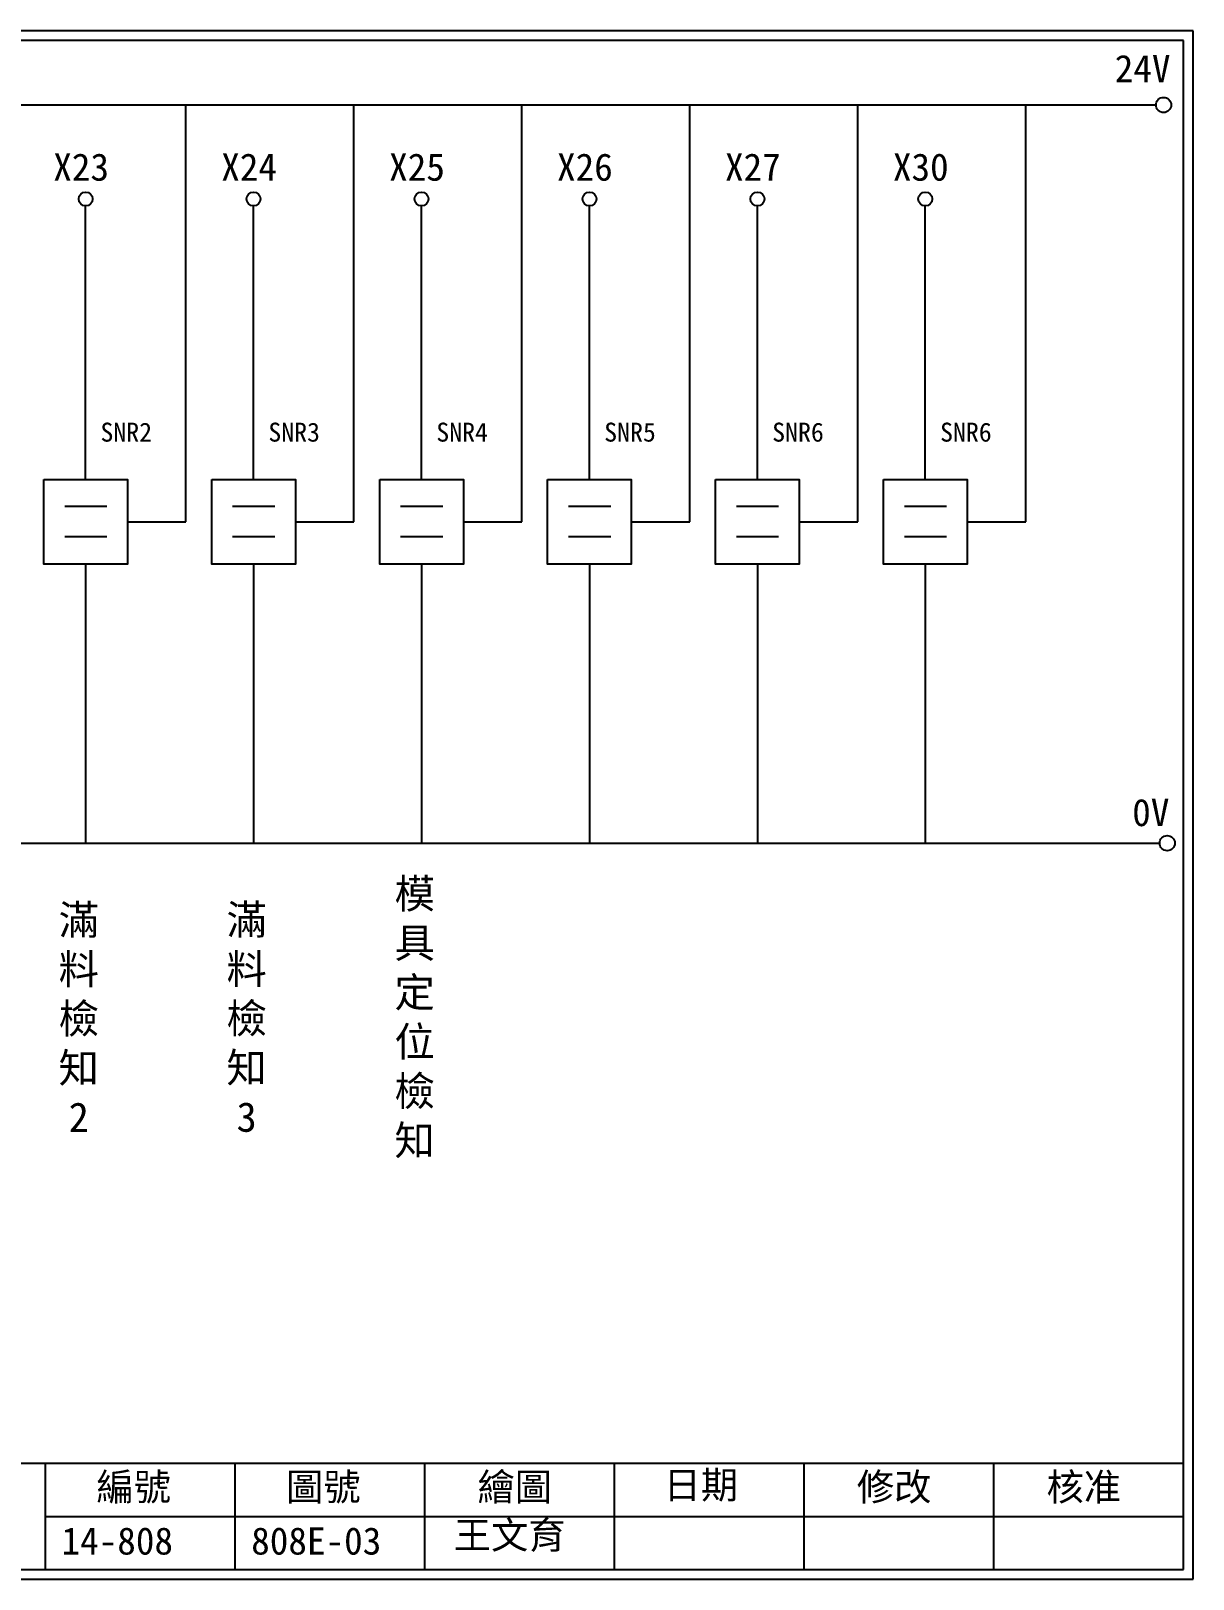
# Model space of a CAD drawing. Extents: x 325 to 612, y 3 to 207.
# Drawn here: x 459.1 to 612.3, y 3 to 207 of the extents above; entities that cross this region are included whole.
import ezdxf

# ---------------------------------------------------------------- set-up
doc = ezdxf.new("R2010")
doc.units = 0
doc.layers.get('0').update_dxf_attribs({"linetype": 'CONTINUOUS'})
doc.layers.add('圖框層', color=7, linetype='CONTINUOUS')
doc.layers.add('標尺寸層', color=3, linetype='CONTINUOUS')
doc.styles.add('CNS', font='romanc.shx', dxfattribs={"bigfont": 'chineset.shx'})
doc.styles.add('STSL', font='KAIU.TTF')

msp = doc.modelspace()

# ---------------------------------------------------------------- linework, layer by layer
for p, q in [((479.58, 142.31), (479.58, 197.22)), ((501.72, 142.31), (501.72, 197.22)), ((523.85, 142.31), (523.85, 197.22)), ((545.99, 142.31), (545.99, 197.22)), ((568.12, 142.31), (568.12, 197.22)), ((590.26, 142.31), (590.26, 197.22)), ((466.36, 147.89), (466.36, 183.91)), ((488.49, 147.89), (488.49, 183.91)), ((510.63, 147.89), (510.63, 183.91)), ((532.76, 147.89), (532.76, 183.91)), ((554.9, 147.89), (554.9, 183.91)), ((577.03, 147.89), (577.03, 183.91)), ((471.87, 142.31), (479.58, 142.31)), ((494.01, 142.31), (501.72, 142.31)), ((516.14, 142.31), (523.85, 142.31)), ((538.28, 142.31), (545.99, 142.31)), ((560.41, 142.31), (568.12, 142.31)), ((582.55, 142.31), (590.26, 142.31)), ((466.36, 136.73), (466.36, 99.96)), ((488.49, 136.73), (488.49, 99.96)), ((510.63, 136.73), (510.63, 99.96)), ((532.76, 136.73), (532.76, 99.96)), ((554.9, 136.73), (554.9, 99.96)), ((577.03, 136.73), (577.03, 99.96))]:
    msp.add_line(p, q)
for points in [[(460.85, 147.89), (471.87, 147.89), (471.87, 136.73), (460.85, 136.73)], [(482.98, 147.89), (494.01, 147.89), (494.01, 136.73), (482.98, 136.73)], [(505.12, 147.89), (516.14, 147.89), (516.14, 136.73), (505.12, 136.73)], [(527.25, 147.89), (538.28, 147.89), (538.28, 136.73), (527.25, 136.73)], [(549.38, 147.89), (560.41, 147.89), (560.41, 136.73), (549.38, 136.73)], [(571.52, 147.89), (582.55, 147.89), (582.55, 136.73), (571.52, 136.73)]]:
    msp.add_lwpolyline(points, close=True)
for centre in [(608.44, 197.22), (608.92, 99.96)]:
    msp.add_circle(centre, 1)
at = {"layer": '圖框層', "color": 7}
for p, q in [((612.32, 206.97), (325.32, 206.97)), ((612.32, 3), (612.32, 206.97)), ((611.07, 205.72), (326.57, 205.72)), ((611.07, 4.25), (611.07, 205.72)), ((326.57, 18.25), (611.07, 18.25)), ((461.07, 4.25), (461.07, 18.25)), ((486.07, 4.25), (486.07, 18.25)), ((511.07, 4.25), (511.07, 18.25)), ((536.07, 4.25), (536.07, 18.25)), ((561.07, 4.25), (561.07, 18.25)), ((586.07, 4.25), (586.07, 18.25)), ((461.07, 11.25), (611.07, 11.25)), ((326.57, 4.25), (611.07, 4.25)), ((325.32, 3), (612.32, 3))]:
    msp.add_line(p, q, dxfattribs=at)
at = {"layer": '標尺寸層', "color": 7}
for p, q in [((329.84, 197.22), (607.44, 197.22)), ((463.6, 144.34), (469.17, 144.34)), ((485.73, 144.34), (491.3, 144.34)), ((507.87, 144.34), (513.44, 144.34)), ((530, 144.34), (535.57, 144.34)), ((552.14, 144.34), (557.7, 144.34)), ((574.27, 144.34), (579.84, 144.34)), ((463.6, 140.37), (469.17, 140.37)), ((485.73, 140.37), (491.3, 140.37)), ((507.87, 140.37), (513.44, 140.37)), ((530, 140.37), (535.57, 140.37)), ((552.14, 140.37), (557.7, 140.37)), ((574.27, 140.37), (579.84, 140.37)), ((330.05, 99.96), (607.92, 99.96))]:
    msp.add_line(p, q, dxfattribs=at)
for centre in [(466.36, 184.83), (488.49, 184.83), (510.63, 184.83), (532.76, 184.83), (554.9, 184.83), (577.03, 184.83)]:
    msp.add_circle(centre, 0.92, dxfattribs=at)

# ---------------------------------------------------------------- texts
at = {"layer": '圖框層', "color": 4, "style": 'STSL'}
for s, height, p in [('24V', 3.6, (602, 200.22)), ('X23', 3.6, (462.09, 187.24)), ('X24', 3.6, (484.23, 187.24)), ('X25', 3.6, (506.36, 187.24)), ('X26', 3.6, (528.49, 187.24)), ('X27', 3.6, (550.63, 187.24)), ('X30', 3.6, (572.76, 187.24)), ('SNR2', 2.5, (468.31, 152.86)), ('SNR3', 2.5, (490.44, 152.86)), ('SNR4', 2.5, (512.58, 152.86)), ('SNR5', 2.5, (534.71, 152.86)), ('SNR6', 2.5, (556.85, 152.86)), ('SNR6', 2.5, (578.98, 152.86)), ('0V', 3.6, (604.3, 102.2)), ('編號', 3.6, (467.78, 13.34)), ('圖號', 3.6, (492.78, 13.34)), ('繪圖', 3.6, (518.01, 13.34)), ('日期', 3.6, (542.54, 13.59)), ('修改', 3.6, (568.01, 13.34)), ('核准', 3.6, (593.01, 13.34)), ('王文育', 3.6, (514.88, 6.98)), ('14-808', 3.6, (463.18, 6.22)), ('808E-03', 3.6, (488.18, 6.22))]:
    msp.add_text(s, height=height, dxfattribs=at).set_placement(p)
at = {"layer": '標尺寸層', "color": 7, "char_height": 3.9, "width": 4.9608, "attachment_point": 5, "style": 'CNS'}
for s, insert in [('{\\fDFKai-SB|b0|i0|c136|p65;模具定位檢知}', (509.72, 76.85)), ('{\\fDFKai-SB|b0|i0|c136|p65;滿料檢知\\P2}', (465.45, 76.85)), ('{\\fDFKai-SB|b0|i0|c136|p65;滿料檢知\\P3}', (487.58, 76.85))]:
    msp.add_mtext(s, dxfattribs=dict(at, insert=insert))

doc.saveas('drawing.dxf')
